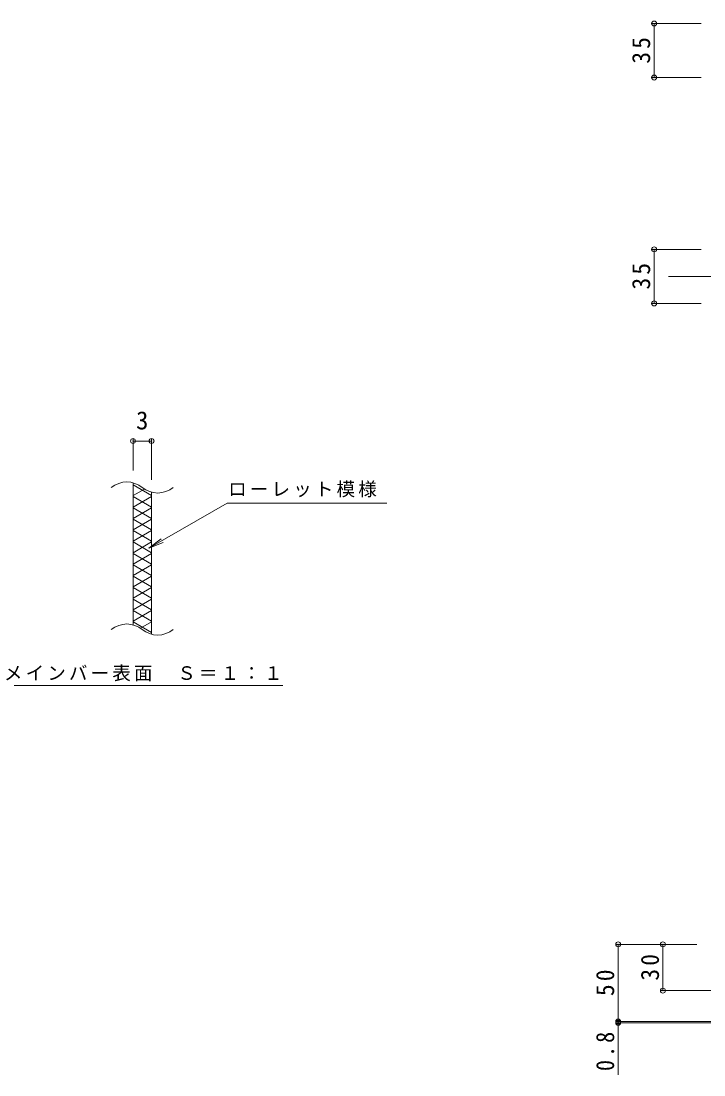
# Model space of a CAD drawing. Units: millimetres at full size, sheet at 1:4, with parts at other scales. Extents: x -838 to 1044, y -781 to 782.
# Drawn here: x -210 to 232, y -74 to 609 of the extents above; entities that cross this region are included whole.
import ezdxf
from ezdxf.enums import TextEntityAlignment as Align

# ---------------------------------------------------------------- set-up
doc = ezdxf.new("R2010")
doc.units = ezdxf.units.MM
doc.header["$LTSCALE"] = 4
doc.header["$PDMODE"] = 32
doc.header["$PDSIZE"] = 3.2
doc.linetypes.add('CHAIN2', pattern=[12, 9, -1, 1, -1])
for name, color, linetype, lineweight in [('A-4_その他', 7, 'Continuous', 9), ('A-7_ハッチ', 2, 'Continuous', 9), ('F-2_F-2ﾚｲﾔ', 3, 'Continuous', 9), ('F-4_F-4ﾚｲﾔ', 7, 'Continuous', 9), ('F-5_F-5ﾚｲﾔ', 7, 'Continuous', 9), ('F-9_F-9ﾚｲﾔ', 6, 'Continuous', 9)]:
    doc.layers.add(name, color=color, linetype=linetype, lineweight=lineweight)
doc.styles.add('ＭＳ ゴシック', font='')
doc.styles.get('ＭＳ ゴシック').set_extended_font_data('MS Gothic')

msp = doc.modelspace()

# ---------------------------------------------------------------- linework, layer by layer
at = {"layer": 'A-4_その他'}
for p, q in [((199.019, 606.966), (230.79, 606.966)), ((200.219, 606.966), (200.219, 571.965)), ((199.019, 571.965), (230.79, 571.965)), ((199.019, 460.663), (230.79, 460.663)), ((200.219, 460.663), (200.219, 425.662)), ((199.019, 425.662), (230.79, 425.662)), ((175.709, 10.452), (227.79, 10.452)), ((176.909, 10.452), (176.909, -39.548)), ((205.93, 10.452), (205.93, -19.548)), ((204.73, -19.548), (318.593, -19.548)), ((175.709, -39.548), (263.46, -39.548)), ((175.709, -40.348), (263.593, -40.348)), ((176.909, -39.548), (176.909, -74.144))]:
    msp.add_line(p, q, dxfattribs=at)
for p in [(200.219, 606.966), (200.219, 571.965), (200.219, 460.663), (200.219, 425.662), (176.909, 10.452), (205.93, 10.452), (205.93, -19.548), (176.909, -39.548), (176.909, -40.348)]:
    msp.add_point(p, dxfattribs=at)
at = {"layer": 'A-7_ハッチ', "linetype": 'CHAIN2'}
msp.add_line((209.593, 443.162), (659.593, 443.162), dxfattribs=at)
at = {"layer": 'F-2_F-2ﾚｲﾔ'}
for p, q in [((-137.392, 217.458), (-137.392, 309.458)), ((-125.392, 303.359), (-125.392, 211.359))]:
    msp.add_line(p, q, dxfattribs=at)
for centre, start, end in [((-141.427, 294.094), 50.82628, 129.17371), ((-121.358, 318.723), 230.82628, 309.17371), ((-141.427, 202.094), 50.82628, 129.17371), ((-121.358, 226.723), 230.82628, 309.17371)]:
    msp.add_arc(centre, 15.885, start, end, dxfattribs=at)
at = {"layer": 'F-4_F-4ﾚｲﾔ'}
for p, q in [((-137.392, 337.718), (-137.392, 317.458)), ((-137.392, 336.518), (-125.392, 336.518)), ((-125.392, 337.718), (-125.392, 311.359))]:
    msp.add_line(p, q, dxfattribs=at)
for p in [(-137.392, 336.518), (-125.392, 336.518)]:
    msp.add_point(p, dxfattribs=at)
at = {"layer": 'F-5_F-5ﾚｲﾔ'}
for p, q in [((-127.085, 267.039), (-76.305, 296.357)), ((-76.305, 296.357), (27.001, 296.357)), ((-127.085, 267.039), (-119.152, 273.127)), ((-127.085, 267.039), (-117.846, 270.866)), ((-222.527, 178.162), (-40.258, 178.162))]:
    msp.add_line(p, q, dxfattribs=at)
at = {"layer": 'F-9_F-9ﾚｲﾔ'}
for p, q in [((-137.392, 308.048), (-125.392, 301.12)), ((-129.995, 305.391), (-137.392, 301.12)), ((-137.392, 300.658), (-125.392, 293.73)), ((-125.392, 300.658), (-137.392, 293.73)), ((-137.392, 293.268), (-125.392, 286.34)), ((-125.392, 293.268), (-137.392, 286.34)), ((-137.392, 285.878), (-125.392, 278.95)), ((-125.392, 285.878), (-137.392, 278.95)), ((-137.392, 278.488), (-125.392, 271.56)), ((-125.392, 278.488), (-137.392, 271.56)), ((-137.392, 271.098), (-125.392, 264.17)), ((-125.392, 271.098), (-137.392, 264.17)), ((-137.392, 263.708), (-125.392, 256.78)), ((-125.392, 263.708), (-137.392, 256.78)), ((-125.392, 256.318), (-137.392, 249.389)), ((-137.392, 256.318), (-125.392, 249.39)), ((-137.392, 248.928), (-125.392, 242)), ((-125.392, 248.928), (-137.392, 241.999)), ((-137.392, 241.537), (-125.392, 234.609)), ((-125.392, 241.537), (-137.392, 234.609)), ((-137.392, 234.147), (-125.392, 227.219)), ((-125.392, 234.147), (-137.392, 227.218)), ((-137.392, 226.756), (-125.392, 219.828)), ((-125.392, 226.756), (-137.392, 219.828)), ((-137.392, 219.366), (-125.392, 212.438)), ((-125.392, 219.366), (-132.523, 215.249))]:
    msp.add_line(p, q, dxfattribs=at)

# ---------------------------------------------------------------- texts
at = {"layer": 'A-4_その他', "color": 2, "char_height": 11.73, "attachment_point": 7, "rotation": 90, "style": 'ＭＳ ゴシック'}
for s, insert in [('\\T1.27;\\W0.95;35', (197.819, 580.965)), ('\\T1.27;\\W0.95;35', (197.819, 434.662)), ('\\T1.27;\\W0.95;30', (203.53, -13.048)), ('\\T1.27;\\W0.95;50', (174.509, -23.048)), ('\\T1.27;\\W0.9;0.8', (174.509, -71.624))]:
    msp.add_mtext(s, dxfattribs=dict(at, insert=insert))
at = {"layer": 'F-4_F-4ﾚｲﾔ', "color": 2, "style": 'ＭＳ ゴシック'}
msp.add_text('3', height=11.73, dxfattribs=at).set_placement((-135.392, 340.518), align=Align.BOTTOM_LEFT)
at = {"layer": 'F-5_F-5ﾚｲﾔ', "char_height": 8.798, "attachment_point": 7, "style": 'ＭＳ ゴシック'}
for s, insert in [('\\T1.17;ローレット模様', (-75.733, 300.009)), ('\\T1.17;メインバー表面\u3000Ｓ＝１：１', (-221.036, 180.842))]:
    msp.add_mtext(s, dxfattribs=dict(at, insert=insert))

doc.saveas('drawing.dxf')
